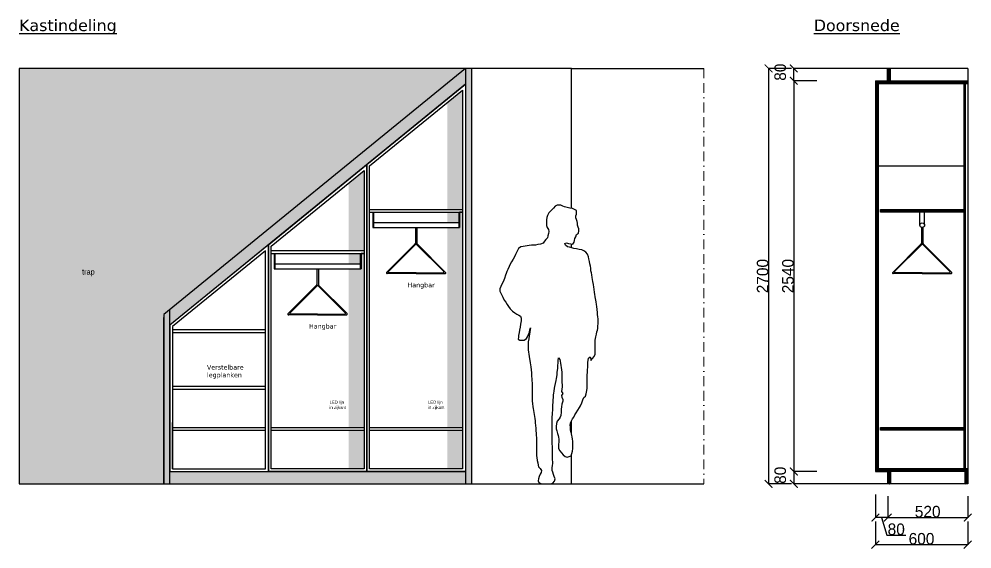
# Model space of a CAD drawing. Header units: millimetres. Extents: x -153917 to -31303, y -39726 to 31262.
# Drawn here: x -84876 to -78684, y -25024 to -21580 of the extents above; entities that cross this region are included whole.
import ezdxf

# ---------------------------------------------------------------- set-up
doc = ezdxf.new("R2010")
doc.units = ezdxf.units.MM
doc.header["$LTSCALE"] = 5
doc.linetypes.add('BORDER', pattern=[44.45, 12.7, -6.35, 12.7, -6.35, 0, -6.35])
for name, color, linetype in [('Bemating', 1, 'Continuous'), ('invulling muren', 252, 'Continuous'), ('Meubel', 8, 'Continuous'), ('Meubilair', 8, 'Continuous'), ('muren', 7, 'Continuous'), ('Tekst', 7, 'Continuous'), ('Verlichting', 1, 'Continuous')]:
    doc.layers.add(name, color=color, linetype=linetype)
doc.layers.add('H-HELP', color=6, linetype='Continuous', lineweight=5, plot=False)
doc.layers.add('parket', color=7, linetype='Continuous', true_color=0xe6d6b7)
doc.layers.add('parket 10x10', color=7, linetype='Continuous', true_color=0xae8743)
doc.styles.add('Geneva', font='')
doc.styles.get('Geneva').set_extended_font_data('Geneva')
doc.dimstyles.new('ISO-25', dxfattribs={"dimtxt": 100, "dimasz": 25, "dimexe": 1.25, "dimexo": 0.625, "dimtad": 1, "dimtxsty": 'Standard', "dimblk": 'ARCHTICK', "dimcen": 2.5, "dimse1": 1, "dimse2": 1, "dimadec": 0, "dimazin": 0, "dimtfac": 1, "dimtmove": 0, "dimatfit": 3, "dimfxl": 1, "dimarcsym": 0})

# ---------------------------------------------------------------- blocks, each defined once
blk = doc.blocks.new('kapstok')
at = {"layer": 'Meubilair'}
for p, q in [((-5, 0), (-5, -102.9)), ((5, 0), (5, -102.9)), ((-191.5, -291.5), (-6.5, -106.5)), ((-179.4, -286.5), (-3.5, -110.6)), ((179.4, -286.5), (3.5, -110.6)), ((191.5, -291.5), (6.5, -106.5)), ((0, -300), (-187.9, -300)), ((0, -295), (-175.9, -295)), ((0, -295), (175.9, -295)), ((0, -300), (187.9, -300))]:
    blk.add_line(p, q, dxfattribs=at)
for centre, start, end in [((-10, -102.9), 315, 0), ((0, -114.1), 45, 135), ((10, -102.9), 180, 225), ((-187.9, -295), 135, 270), ((-175.9, -290), 135, 270), ((175.9, -290), 270, 45), ((187.9, -295), 270, 45)]:
    blk.add_arc(centre, 5, start, end, dxfattribs=at)
blk = doc.blocks.new('mens02')
at = {"ltscale": 20}
blk.add_lwpolyline([(305.5, 1328.8), (303.4, 1342), (301.3, 1358.7), (299.2, 1370.5), (296.5, 1385.1), (294.4, 1401.7), (293, 1414.9), (289.5, 1430.2), (286.7, 1445.5), (283.3, 1461.4), (279.8, 1474.6), (273.5, 1492.7), (262.4, 1505.2), (249.9, 1514.9), (236.1, 1520.5), (220.1, 1523.9), (203.4, 1526.7), (185.4, 1530.2), (172.2, 1533.7), (156.2, 1537.1), (143.7, 1539.9), (131.9, 1551), (126.4, 1562.8), (138.2, 1567), (149.3, 1562.8), (164.5, 1559.3), (177.7, 1558), (186.1, 1569.8), (189.5, 1582.3), (191.6, 1593.4), (198.6, 1605.2), (202, 1619.7), (214.5, 1629.5), (217.3, 1643.3), (217.3, 1657.2), (213.8, 1668.3), (209, 1680.1), (208.3, 1693.3), (207.6, 1705.1), (203.4, 1717.6), (198.6, 1729.4), (198.6, 1741.2), (202, 1753.7), (202.7, 1766.2), (201.3, 1777.3), (190.2, 1783.6), (177, 1789.1), (159, 1791.9), (124.3, 1799.6), (113.2, 1805.1), (100, 1810.7), (88.9, 1810.7), (77.1, 1810.7), (63.9, 1803.7), (52.1, 1792.6), (38.2, 1777.3), (22.2, 1760.7), (13.9, 1743.3), (9.7, 1730.8), (7.6, 1714.9), (6.9, 1703.1), (6.9, 1691.9), (7.6, 1679.5), (12.5, 1667), (20.1, 1653.8), (22.2, 1639.2), (20.8, 1626.7), (16.7, 1611.4), (14.6, 1598.2), (2.8, 1588.5), (-5.6, 1577.4), (-14.6, 1564.9), (-31.9, 1558), (-50, 1555.2), (-64.6, 1551.7), (-77.1, 1551.7), (-90.3, 1550.3), (-104.8, 1548.2), (-118, 1546.8), (-131.9, 1544.8), (-145.1, 1542.7), (-159, 1539.9), (-174.3, 1529.5), (-183.3, 1512.8), (-193, 1490.6), (-197.9, 1479.5), (-209, 1460.1), (-220.1, 1442), (-227.7, 1428.1), (-236.1, 1413.5), (-244.4, 1393.4), (-250.6, 1380.2), (-255.5, 1367), (-259, 1355.2), (-265.9, 1335.1), (-274.9, 1312.9), (-281.9, 1296.9), (-289.5, 1282.3), (-295.8, 1267.7), (-295.8, 1252.5), (-286.7, 1234.4), (-276.3, 1212.2), (-266.6, 1194.2), (-257.6, 1180.3), (-249.2, 1165.7), (-240.2, 1153.2), (-228.4, 1137.2), (-213.1, 1121.9), (-197.9, 1110.8), (-184.7, 1102.5), (-172.9, 1096.3), (-161.8, 1090), (-156.2, 1076.8), (-157.6, 1060.2), (-159, 1047.7), (-161.1, 1036.6), (-164.5, 1017.1), (-168.7, 997.7), (-170.8, 983.1), (-173.6, 965), (-175.6, 953.2), (-177, 939.4), (-165.2, 933.1), (-148.6, 933.8), (-136.8, 933.8), (-122.9, 944.2), (-116.6, 956), (-109.7, 969.9), (-102.8, 985.9), (-100.7, 999.8), (-96.5, 1012.9), (-99.3, 999.8), (-100.7, 988.6), (-102.8, 972.7), (-104.8, 961.6), (-107.6, 942.8), (-111.1, 922), (-111.1, 906), (-111.1, 893.5), (-111.1, 881.7), (-111.1, 869.9), (-109.7, 854.7), (-108.3, 842.8), (-104.8, 826.9), (-102.1, 813), (-100, 801.9), (-97.9, 787.3), (-95.8, 773.4), (-94.4, 759.5), (-92.3, 740.1), (-90.3, 720.7), (-89.6, 699.8), (-88.2, 681.8), (-88.2, 668.6), (-86.8, 656.8), (-86.8, 642.9), (-86.1, 626.9), (-86.1, 605.4), (-86.1, 591.5), (-86.1, 570), (-86.1, 549.9), (-85.4, 536.7), (-84, 522.8), (-81.2, 501.3), (-79.8, 490.2), (-77.1, 476.3), (-75, 464.5), (-72.2, 451.3), (-70.1, 437.4), (-68, 423.5), (-66.6, 410.3), (-65.3, 395.7), (-63.9, 379.8), (-61.8, 362.4), (-61.1, 344.4), (-60.4, 329.1), (-59, 313.8), (-58.3, 300.6), (-57.6, 289.5), (-56.9, 268), (-56.9, 254.8), (-56.9, 243), (-56.9, 221.5), (-56.9, 202.7), (-56.9, 181.9), (-56.2, 170.1), (-52.8, 152), (-50, 136.1), (-45.8, 121.5), (-44.4, 110.4), (-34, 98.6), (-25.7, 87.5), (-26.4, 73.6), (-33.3, 62.5), (-40.3, 46.5), (-43.7, 31.9), (-45.8, 20.1), (-43, 8.3), (-25.7, 0.7), (-11.1, 0), (0, 0), (18.1, 0), (36.1, 0), (47.9, 3.5), (59, 16.7), (63.2, 31.9), (56.9, 48.6), (52.1, 61.1), (47.9, 75.7), (44.4, 86.8), (43.7, 104.1), (46.5, 118), (47.9, 131.9), (47.9, 143), (47.2, 154.8), (47.2, 175.7), (46.5, 194.4), (46.5, 212.4), (46.5, 225.6), (45.8, 241.6), (45.1, 260.4), (44.4, 279.1), (44.4, 298.5), (44.4, 320.8), (44.4, 334.6), (44.4, 346.4), (43.7, 368), (43.7, 385.3), (43.7, 404.8), (45.1, 424.2), (45.1, 436), (45.8, 449.9), (47.2, 463.1), (47.9, 477), (49.3, 499.9), (49.3, 513.1), (50, 528.3), (51.4, 545), (52.1, 560.3), (53.5, 578.3), (54.9, 589.4), (56.9, 601.9), (58.3, 620.7), (61.1, 632.5), (66, 651.2), (69.4, 672.1), (72.2, 684.6), (73.6, 696.4), (76.4, 710.2), (77.1, 723.4), (79.8, 738.7), (80.5, 750.5), (81.2, 767.2), (82.6, 788), (84, 800.5), (86.1, 819.2), (93.7, 808.1), (97.2, 797), (98.6, 785.2), (100.7, 770), (102.1, 756.1), (104.1, 740.8), (106.2, 724.8), (107.6, 704.7), (107.6, 690.8), (107.6, 676.2), (107.6, 658.9), (108.3, 644.3), (109, 629.7), (106.2, 615.1), (104.1, 599.9), (112.5, 586), (105.5, 573.5), (106.2, 562.4), (113.2, 548.5), (112.5, 536.7), (107.6, 517.9), (104.1, 499.9), (102.1, 486), (102.1, 465.2), (100.7, 445), (96.5, 433.2), (88.9, 422.1), (76.4, 406.2), (72.2, 392.3), (70.1, 372.1), (70.1, 358.2), (73.6, 343.7), (78.5, 327), (82.6, 314.5), (85.4, 303.4), (86.8, 289.5), (86.8, 272.8), (84.7, 254.8), (84.7, 243.7), (86.1, 229.8), (93, 214.5), (104.1, 201.3), (116.6, 188.1), (127.7, 177), (140.9, 173.6), (154.1, 178.4), (167.3, 182.6), (172.9, 197.9), (176.4, 213.1), (177.7, 229.8), (177.7, 246.5), (178.4, 261), (177.7, 275.6), (176.4, 292.3), (173.6, 304.1), (171.5, 316.6), (166.6, 333.9), (163.2, 347.8), (162.5, 367.3), (161.8, 381.2), (162.5, 393.7), (170.1, 409.6), (177, 421.4), (184.7, 433.2), (192.3, 447.8), (200.6, 460.3), (211.1, 477.7), (221.5, 495.7), (227.7, 507.5), (236.7, 527), (243.7, 546.4), (249.9, 560.3), (261, 569.3), (265.2, 585.3), (269.4, 606.8), (271.5, 620.7), (272.2, 637.3), (272.2, 656.1), (271.5, 673.4), (271.5, 688), (272.2, 708.2), (274.2, 722.7), (274.2, 738), (274.9, 760.2), (276.3, 779), (277, 790.8), (277.7, 801.9), (279.8, 816.5), (290.9, 825.5), (294.4, 813), (295.1, 801.2), (306.9, 813.7), (316.6, 828.3), (323.5, 842.8), (324.2, 859.5), (324.2, 871.3), (324.2, 888), (324.2, 901.2), (324.2, 919.9), (324.2, 933.1), (328.4, 954.6), (332.6, 972.7), (335.3, 987.3), (338.1, 998.4), (340.2, 1010.2), (341.6, 1027.5), (342.3, 1039.3), (342.3, 1058.8), (342.3, 1070.6), (340.9, 1087.2), (339.5, 1098.3), (338.1, 1112.9), (336, 1133.1), (334.6, 1151.8), (331.9, 1166.4), (329.8, 1182.3), (327, 1193.5), (323.5, 1214.3), (320.8, 1232.3), (320.1, 1243.4), (317.3, 1265), (315.2, 1278.9), (312.4, 1295.5), (307.6, 1315.7)], close=True, dxfattribs=at)
blk = doc.blocks.new('_ArchTick')
at = {"color": 0, "linetype": 'ByBlock', "const_width": 0.15}
blk.add_lwpolyline([(-0.5, -0.5), (0.5, 0.5)], dxfattribs=at)
blk = doc.blocks.new('*D678')
at = {"layer": 'Bemating', "color": 0, "lineweight": -2, "transparency": 16777216}
for p, q in [((-79311.6, -24846.5), (-79311.6, -24997.8)), ((-78711.6, -24846.5), (-78711.6, -24997.8)), ((-78711.6, -24996.5), (-79311.6, -24996.5))]:
    blk.add_line(p, q, dxfattribs=at)
at = {"layer": 'Defpoints', "color": 0, "transparency": 16777216}
for p in [(-79311.6, -24705.4), (-78711.6, -24705.4), (-79311.6, -24996.5)]:
    blk.add_point(p, dxfattribs=at)
at = {"layer": 'Bemating', "color": 0, "lineweight": -2, "transparency": 16777216, "xscale": 50, "yscale": 50, "zscale": 50, "rotation": 180}
blk.add_blockref('_ArchTick', (-79311.6, -24996.5), dxfattribs=at)
at = {"layer": 'Bemating', "color": 0, "lineweight": -2, "transparency": 16777216, "xscale": 50, "yscale": 50, "zscale": 50}
blk.add_blockref('_ArchTick', (-78711.6, -24996.5), dxfattribs=at)
at = {"layer": 'Bemating', "color": 0, "transparency": 16777216, "insert": (-79011.6, -24958.4), "char_height": 75, "attachment_point": 5, "style": 'Geneva'}
blk.add_mtext('600', dxfattribs=at)
blk = doc.blocks.new('*D679')
at = {"layer": 'Bemating', "color": 0, "lineweight": -2, "transparency": 16777216}
for p, q in [((-79855.5, -21900.8), (-80006.8, -21900.8)), ((-80005.5, -21900.8), (-80005.5, -24600.8)), ((-79855.5, -24600.8), (-80006.8, -24600.8))]:
    blk.add_line(p, q, dxfattribs=at)
at = {"layer": 'Defpoints', "color": 0, "transparency": 16777216}
for p in [(-78711.6, -21900.8), (-80005.5, -24600.8), (-78711.6, -24600.8)]:
    blk.add_point(p, dxfattribs=at)
at = {"layer": 'Bemating', "color": 0, "lineweight": -2, "transparency": 16777216, "xscale": 50, "yscale": 50, "zscale": 50}
for p, rotation in [((-80005.5, -21900.8), 90), ((-80005.5, -24600.8), 270)]:
    blk.add_blockref('_ArchTick', p, dxfattribs=dict(at, rotation=rotation))
at = {"layer": 'Bemating', "color": 0, "transparency": 16777216, "insert": (-80043.7, -23250.8), "char_height": 75, "attachment_point": 5, "rotation": 90, "style": 'Geneva'}
blk.add_mtext('2700', dxfattribs=at)
blk = doc.blocks.new('*D680')
at = {"layer": 'Bemating', "color": 0, "lineweight": -2, "transparency": 16777216}
for p, q in [((-79691.3, -21980.8), (-79842.5, -21980.8)), ((-79841.3, -21980.8), (-79841.3, -24520.8)), ((-79691.3, -24520.8), (-79842.5, -24520.8))]:
    blk.add_line(p, q, dxfattribs=at)
at = {"layer": 'Defpoints', "color": 0, "transparency": 16777216}
for p in [(-79311.6, -21980.8), (-79841.3, -24520.8), (-79311.6, -24520.8)]:
    blk.add_point(p, dxfattribs=at)
at = {"layer": 'Bemating', "color": 0, "lineweight": -2, "transparency": 16777216, "xscale": 50, "yscale": 50, "zscale": 50}
for p, rotation in [((-79841.3, -21980.8), 90), ((-79841.3, -24520.8), 270)]:
    blk.add_blockref('_ArchTick', p, dxfattribs=dict(at, rotation=rotation))
at = {"layer": 'Bemating', "color": 0, "transparency": 16777216, "insert": (-79879.4, -23250.8), "char_height": 75, "attachment_point": 5, "rotation": 90, "style": 'Geneva'}
blk.add_mtext('2540', dxfattribs=at)
blk = doc.blocks.new('*D681')
at = {"layer": 'Bemating', "color": 0, "lineweight": -2, "transparency": 16777216}
for p, q in [((-79691.3, -24520.8), (-79842.5, -24520.8)), ((-79841.3, -24520.8), (-79841.3, -24600.8)), ((-79691.3, -24600.8), (-79842.5, -24600.8))]:
    blk.add_line(p, q, dxfattribs=at)
at = {"layer": 'Defpoints', "color": 0, "transparency": 16777216}
for p in [(-79311.6, -24520.8), (-79841.3, -24600.8), (-79231.6, -24600.8)]:
    blk.add_point(p, dxfattribs=at)
at = {"layer": 'Bemating', "color": 0, "lineweight": -2, "transparency": 16777216, "xscale": 50, "yscale": 50, "zscale": 50}
for p, rotation in [((-79841.3, -24520.8), 90), ((-79841.3, -24600.8), 270)]:
    blk.add_blockref('_ArchTick', p, dxfattribs=dict(at, rotation=rotation))
at = {"layer": 'Bemating', "color": 0, "transparency": 16777216, "insert": (-79929.4, -24545.2), "char_height": 75, "attachment_point": 5, "rotation": 90, "style": 'Geneva'}
blk.add_mtext('80', dxfattribs=at)
blk = doc.blocks.new('*D682')
at = {"layer": 'Bemating', "color": 0, "lineweight": -2, "transparency": 16777216}
for p, q in [((-79691.3, -21900.8), (-79842.5, -21900.8)), ((-79841.3, -21980.8), (-79841.3, -21900.8)), ((-79691.3, -21980.8), (-79842.5, -21980.8))]:
    blk.add_line(p, q, dxfattribs=at)
at = {"layer": 'Defpoints', "color": 0, "transparency": 16777216}
for p in [(-79841.3, -21900.8), (-79231.6, -21900.8), (-79311.6, -21980.8)]:
    blk.add_point(p, dxfattribs=at)
at = {"layer": 'Bemating', "color": 0, "lineweight": -2, "transparency": 16777216, "xscale": 50, "yscale": 50, "zscale": 50}
for p, rotation in [((-79841.3, -21900.8), 90), ((-79841.3, -21980.8), 270)]:
    blk.add_blockref('_ArchTick', p, dxfattribs=dict(at, rotation=rotation))
at = {"layer": 'Bemating', "color": 0, "transparency": 16777216, "insert": (-79929.4, -21925.2), "char_height": 75, "attachment_point": 5, "rotation": 90, "style": 'Geneva'}
blk.add_mtext('80', dxfattribs=at)
blk = doc.blocks.new('*D683')
at = {"layer": 'Bemating', "color": 0, "lineweight": -2, "transparency": 16777216}
for p, q in [((-79231.6, -24681.4), (-79231.6, -24821.4)), ((-78711.6, -24681.4), (-78711.6, -24821.4)), ((-79231.6, -24820.1), (-78711.6, -24820.1))]:
    blk.add_line(p, q, dxfattribs=at)
at = {"layer": 'Defpoints', "color": 0, "transparency": 16777216}
for p in [(-79231.6, -24680.8), (-78711.6, -24680.8), (-78711.6, -24820.1)]:
    blk.add_point(p, dxfattribs=at)
at = {"layer": 'Bemating', "color": 0, "lineweight": -2, "transparency": 16777216, "xscale": 50, "yscale": 50, "zscale": 50, "rotation": 180}
blk.add_blockref('_ArchTick', (-79231.6, -24820.1), dxfattribs=at)
at = {"layer": 'Bemating', "color": 0, "lineweight": -2, "transparency": 16777216, "xscale": 50, "yscale": 50, "zscale": 50}
blk.add_blockref('_ArchTick', (-78711.6, -24820.1), dxfattribs=at)
at = {"layer": 'Bemating', "color": 0, "transparency": 16777216, "insert": (-78971.6, -24782), "char_height": 75, "attachment_point": 5, "style": 'Geneva'}
blk.add_mtext('520', dxfattribs=at)
blk = doc.blocks.new('*D684')
at = {"layer": 'Bemating', "color": 0, "lineweight": -2, "transparency": 16777216}
for p, q in [((-79311.6, -24670.1), (-79311.6, -24821.4)), ((-79231.6, -24681.4), (-79231.6, -24821.4)), ((-79231.6, -24820.1), (-79311.6, -24820.1)), ((-79271.6, -24820.1), (-79237.2, -24934.8)), ((-79237.2, -24934.8), (-79114.6, -24934.8))]:
    blk.add_line(p, q, dxfattribs=at)
at = {"layer": 'Defpoints', "color": 0, "transparency": 16777216}
for p in [(-79311.6, -24520.8), (-79231.6, -24680.8), (-79311.6, -24820.1)]:
    blk.add_point(p, dxfattribs=at)
at = {"layer": 'Bemating', "color": 0, "lineweight": -2, "transparency": 16777216, "xscale": 50, "yscale": 50, "zscale": 50, "rotation": 180}
blk.add_blockref('_ArchTick', (-79311.6, -24820.1), dxfattribs=at)
at = {"layer": 'Bemating', "color": 0, "lineweight": -2, "transparency": 16777216, "xscale": 50, "yscale": 50, "zscale": 50}
blk.add_blockref('_ArchTick', (-79231.6, -24820.1), dxfattribs=at)
at = {"layer": 'Bemating', "color": 0, "transparency": 16777216, "insert": (-79175.9, -24896.7), "char_height": 75, "attachment_point": 5, "style": 'Geneva'}
blk.add_mtext('80', dxfattribs=at)

msp = doc.modelspace()

# ---------------------------------------------------------------- hatches: boundary and pattern name
at = {"layer": 'invulling muren', "transparency": 33554687}
h = msp.add_hatch(dxfattribs=at)
h.set_pattern_fill('ANSI32', color=256)
h.paths.add_polyline_path([(-78711.64, -24502.805), (-79293.64, -24502.805), (-79293.64, -24520.805), (-79231.64, -24520.805), (-78711.64, -24520.805)])
h.paths.add_polyline_path([(-79293.64, -21980.805), (-79311.64, -21980.805), (-79311.64, -24520.805), (-79293.64, -24520.805), (-79293.64, -24502.805)])
h.paths.add_polyline_path([(-79213.64, -24520.805), (-79231.64, -24520.805), (-79231.64, -24600.805), (-79213.64, -24600.805)])
h.paths.add_polyline_path([(-78711.64, -24520.805), (-78729.64, -24520.805), (-78729.64, -24600.805), (-78711.64, -24600.805)])
h.paths.add_polyline_path([(-79213.64, -21900.805), (-79231.64, -21900.805), (-79231.64, -21980.805), (-79213.64, -21980.805)])
h.paths.add_polyline_path([(-78711.64, -21980.805), (-79293.64, -21980.805), (-79293.64, -21998.805), (-78711.64, -21998.805)])
h.paths.add_polyline_path([(-78727.64, -21998.805), (-78735.64, -21998.805), (-78735.64, -24502.805), (-78727.64, -24502.805)])
h.paths.add_polyline_path([(-78735.64, -22816.805), (-79278.64, -22816.805), (-79278.64, -22834.805), (-78735.64, -22834.805)])
h.paths.add_polyline_path([(-78735.64, -24234.805), (-79278.64, -24234.805), (-79278.64, -24252.805), (-78735.64, -24252.805)])
at = {"layer": 'Meubel', "transparency": 33554480}
h = msp.add_hatch(color=11, dxfattribs=at)
h.dxf.hatch_style = 1
h.paths.add_polyline_path([(-81975.761, -21900.805), (-84875.761, -21900.805), (-84875.761, -24600.805), (-83935.761, -24600.805), (-83935.761, -23520.805), (-83935.761, -23499.981)])
at = {"layer": 'parket', "transparency": 33554687}
h = msp.add_hatch(color=256, dxfattribs=at)
h.dxf.hatch_style = 1
h.paths.add_polyline_path([(-81975.761, -24600.805), (-81935.761, -24600.805), (-81935.761, -21900.805), (-81975.761, -21900.805)])
h.paths.add_polyline_path([(-83895.761, -23467.345), (-83935.761, -23499.981), (-83935.761, -24600.805), (-83895.761, -24600.805)])
at = {"layer": 'parket 10x10', "true_color": 0xddc9a7, "transparency": 33554687}
h = msp.add_hatch(color=9, dxfattribs=at)
h.dxf.hatch_style = 1
h.paths.add_polyline_path([(-81975.761, -22004.055), (-81975.761, -21900.805), (-83895.761, -23467.345), (-83895.761, -23570.595)])
h.paths.add_polyline_path([(-82615.761, -24520.805), (-83895.761, -24520.805), (-83895.761, -24600.805), (-81975.761, -24600.805), (-81975.761, -24520.805)])
at = {"layer": 'Verlichting', "transparency": 33554687}
h = msp.add_hatch(color=256, dxfattribs=at)
h.dxf.hatch_style = 1
h.set_gradient(color1=(255, 255, 255), color2=(255, 255, 184), tint=1)
h.paths.add_polyline_path([(-81993.761, -22041.972), (-82093.761, -22123.563), (-82093.761, -22816.805), (-81993.761, -22816.805)])
h.paths.add_polyline_path([(-82018.761, -22834.805), (-82093.761, -22834.805), (-82093.761, -22904.805), (-82018.761, -22904.805)], flags=17)
h.paths.add_polyline_path([(-81993.761, -22834.805), (-82013.761, -22834.805), (-82013.761, -22934.805), (-82093.761, -22934.805), (-82093.761, -24234.805), (-81993.761, -24234.805)])
h.paths.add_polyline_path([(-81993.761, -24252.805), (-82093.761, -24252.805), (-82093.761, -24502.805), (-81993.761, -24502.805)])
h = msp.add_hatch(color=256, dxfattribs=at)
h.dxf.hatch_style = 1
h.set_gradient(color1=(255, 255, 255), color2=(255, 255, 184), tint=1)
h.paths.add_polyline_path([(-82633.761, -22564.152), (-82733.761, -22645.743), (-82733.761, -23084.805), (-82633.761, -23084.805)])
h.paths.add_polyline_path([(-82658.761, -23102.805), (-82733.761, -23102.805), (-82733.761, -23172.805), (-82658.761, -23172.805)], flags=17)
h.paths.add_polyline_path([(-82633.761, -23102.805), (-82653.761, -23102.805), (-82653.761, -23202.805), (-82733.761, -23202.805), (-82733.761, -24234.805), (-82633.761, -24234.805)])
h.paths.add_polyline_path([(-82633.761, -24252.805), (-82733.761, -24252.805), (-82733.761, -24502.805), (-82633.761, -24502.805)])

# ---------------------------------------------------------------- linework, layer by layer
at = {"layer": 'H-HELP', "linetype": 'BORDER'}
msp.add_line((-80425.761, -21900.805), (-80425.761, -24600.805), dxfattribs=at)
at = {"layer": 'Meubel'}
for p, q in [((-81975.761, -21900.805), (-83935.761, -23499.981)), ((-81975.761, -21900.805), (-81975.761, -24600.805)), ((-81935.761, -21900.805), (-81935.761, -24600.805)), ((-78711.64, -21900.805), (-79311.64, -21900.805)), ((-79231.64, -21980.805), (-79231.64, -21900.805)), ((-79213.64, -21980.805), (-79213.64, -21900.805)), ((-81975.761, -22004.055), (-83895.761, -23570.595)), ((-79311.64, -21980.805), (-79311.64, -24520.805)), ((-79311.64, -21980.805), (-78711.64, -21980.805)), ((-79311.64, -21980.805), (-79231.64, -21980.805)), ((-79293.64, -21980.805), (-79293.64, -24520.805)), ((-79293.64, -21998.805), (-78711.64, -21998.805)), ((-78711.64, -21998.805), (-78735.64, -21998.805)), ((-78735.64, -21998.805), (-78735.64, -24502.805)), ((-78727.64, -21998.805), (-78727.64, -24502.805)), ((-82615.761, -22526.235), (-82615.761, -24520.805)), ((-79293.64, -22534.78), (-78735.64, -22534.78)), ((-82597.761, -22816.805), (-81993.761, -22816.805)), ((-82597.761, -22834.805), (-81993.761, -22834.805)), ((-82597.761, -22834.805), (-81993.761, -22834.805)), ((-82597.761, -22834.805), (-82577.761, -22834.805)), ((-82577.761, -22834.805), (-82577.761, -22934.805)), ((-82572.761, -22834.805), (-82572.761, -22934.805)), ((-82018.761, -22834.805), (-82018.761, -22934.805)), ((-81993.761, -22834.805), (-82013.761, -22834.805)), ((-82013.761, -22834.805), (-82013.761, -22934.805)), ((-79278.64, -22816.805), (-78735.64, -22816.805)), ((-79278.64, -22834.805), (-79278.64, -22816.805)), ((-78735.64, -22834.805), (-79278.64, -22834.805)), ((-79022.14, -22919.805), (-79022.14, -22834.805)), ((-78992.14, -22919.805), (-78992.14, -22834.805)), ((-78735.64, -22816.805), (-78735.64, -22834.805)), ((-82013.761, -22904.805), (-82577.761, -22904.805)), ((-82013.761, -22934.805), (-82013.761, -22904.805)), ((-82577.761, -22934.805), (-82013.761, -22934.805)), ((-79012.14, -22934.805), (-79002.14, -22934.805)), ((-83255.761, -23048.415), (-83255.761, -24520.805)), ((-83237.761, -23084.805), (-82633.761, -23084.805)), ((-83237.761, -23102.805), (-82633.761, -23102.805)), ((-83237.761, -23102.805), (-83217.761, -23102.805)), ((-83217.761, -23102.805), (-83217.761, -23202.805)), ((-83212.761, -23102.805), (-83212.761, -23202.805)), ((-82658.761, -23102.805), (-82658.761, -23202.805)), ((-82633.761, -23102.805), (-82653.761, -23102.805)), ((-82653.761, -23102.805), (-82653.761, -23202.805)), ((-82653.761, -23172.805), (-83217.761, -23172.805)), ((-83217.761, -23202.805), (-82653.761, -23202.805)), ((-82653.761, -23202.805), (-82653.761, -23172.805)), ((-83237.761, -24502.805), (-83237.761, -23302.805)), ((-83935.761, -23499.981), (-83935.761, -24600.805)), ((-83935.761, -24600.805), (-83935.761, -23520.805)), ((-83895.761, -24600.805), (-83895.761, -23467.345)), ((-83877.761, -23598.805), (-83273.761, -23598.805)), ((-83877.761, -23616.805), (-83273.761, -23616.805)), ((-83877.761, -23966.805), (-83273.761, -23966.805)), ((-83877.761, -23984.805), (-83273.761, -23984.805)), ((-83877.761, -24502.805), (-83877.761, -24202.805)), ((-83877.761, -24234.805), (-83273.761, -24234.805)), ((-83877.761, -24502.805), (-83877.761, -24252.805)), ((-83877.761, -24252.805), (-83273.761, -24252.805)), ((-83237.761, -24234.805), (-82633.761, -24234.805)), ((-83237.761, -24252.805), (-82633.761, -24252.805)), ((-82597.761, -24234.805), (-81993.761, -24234.805)), ((-82597.761, -24252.805), (-81993.761, -24252.805)), ((-79278.64, -24234.805), (-78735.64, -24234.805)), ((-79278.64, -24252.805), (-79278.64, -24234.805)), ((-78735.64, -24252.805), (-79278.64, -24252.805)), ((-78735.64, -24234.805), (-78735.64, -24252.805)), ((-78711.64, -24502.805), (-79293.64, -24502.805)), ((-83895.761, -24600.805), (-83895.761, -24520.805)), ((-83895.761, -24520.805), (-81975.761, -24520.805)), ((-78711.64, -24520.805), (-79311.64, -24520.805)), ((-79311.64, -24520.805), (-79231.64, -24520.805)), ((-79231.64, -24520.805), (-79231.64, -24600.805)), ((-79213.64, -24520.805), (-79213.64, -24600.805)), ((-78729.64, -24520.805), (-78729.64, -24600.805)), ((-78711.64, -24600.805), (-78711.64, -24520.805)), ((-78711.64, -24520.805), (-78711.64, -24600.805)), ((-83935.761, -24600.805), (-83895.761, -24600.805))]:
    msp.add_line(p, q, dxfattribs=at)
for points in [[(-81975.761, -22004.055), (-81975.761, -24520.805), (-82615.761, -24520.805), (-82615.761, -22526.235), (-81975.761, -22004.055)], [(-83255.761, -24520.805), (-83255.761, -23048.415), (-82615.761, -22526.235), (-82615.761, -24520.805), (-83255.761, -24520.805)], [(-83895.761, -24520.805), (-83255.761, -24520.805), (-83255.761, -23048.415), (-83895.761, -23570.595), (-83895.761, -24520.805)]]:
    msp.add_lwpolyline(points, dxfattribs=at)
for points in [[(-81993.761, -22041.972), (-81993.761, -24502.805), (-82597.761, -24502.805), (-82597.761, -22534.78)], [(-83237.761, -24502.805), (-83237.761, -23056.96), (-82633.761, -22564.152), (-82633.761, -24502.805)], [(-83877.761, -24502.805), (-83273.761, -24502.805), (-83273.761, -23086.332), (-83877.761, -23579.14)]]:
    msp.add_lwpolyline(points, close=True, dxfattribs=at)
msp.add_circle((-79007.14, -22919.805), 15, dxfattribs=at)
at = {"layer": 'muren'}
for p, q in [((-84875.761, -21900.805), (-84875.761, -24600.805)), ((-81285.761, -21900.805), (-84875.761, -21900.805)), ((-81285.761, -21900.805), (-80425.761, -21900.805)), ((-81285.761, -22810.593), (-81285.761, -21900.805)), ((-78711.64, -21900.805), (-79711.64, -21900.805)), ((-78711.64, -21900.805), (-78711.64, -24600.805)), ((-81285.761, -23066.704), (-81285.761, -23042.05)), ((-81285.761, -24279.303), (-81285.761, -24191.159)), ((-81285.761, -24600.805), (-81285.761, -24410.523)), ((-84875.761, -24600.805), (-81285.761, -24600.805)), ((-81285.761, -24600.805), (-80425.761, -24600.805)), ((-78711.64, -24600.805), (-79711.64, -24600.805))]:
    msp.add_line(p, q, dxfattribs=at)

# ---------------------------------------------------------------- block references
at = {"layer": 'Meubel'}
for name, p in [('mens02', (-81455.877, -24600.805)), ('kapstok', (-82295.761, -22934.805)), ('kapstok', (-79007.14, -22934.805)), ('kapstok', (-82935.761, -23202.805))]:
    msp.add_blockref(name, p, dxfattribs=at)

# ---------------------------------------------------------------- texts
at = {"layer": 'Tekst', "char_height": 75, "width": 2800, "attachment_point": 1}
for s, insert in [('{\\fVerdana|b0|i0|c0|p34;\\LKastindeling}', (-84875.761, -21583.154)), ('{\\fVerdana|b0|i0|c0|p34;\\LDoorsnede}', (-79711.64, -21583.154))]:
    msp.add_mtext(s, dxfattribs=dict(at, insert=insert))
at = {"layer": 'Tekst', "char_height": 30, "attachment_point": 1}
for s, insert in [('{\\fVerdana|b0|i0|c0|p34;Hangbar}', (-82351.625, -23293.522)), ('{\\fVerdana|b0|i0|c0|p34;Hangbar}', (-82991.625, -23561.522)), ('{\\fVerdana|b0|i0|c0|p34;Verstelbare\\Plegplanken}', (-83654.781, -23828.345))]:
    msp.add_mtext_dynamic_manual_height_columns(s, width=513.71165, gutter_width=12.5, heights=[0], dxfattribs=dict(at, insert=insert))
at = {"layer": 'Verlichting', "attachment_point": 1}
for s, insert, char_height, width in [('trap', (-84467.075, -23205.645), 35, 271.77592), ('LED lijn\\Pin zijkant', (-82858.565, -24060.377), 20, 292.14835), ('LED lijn\\Pin zijkant', (-82218.565, -24060.377), 20, 292.14835)]:
    msp.add_mtext(s, dxfattribs=dict(at, insert=insert, char_height=char_height, width=width))

# ---------------------------------------------------------------- dimensions: what is measured, and where the dimension line sits
at = {"layer": 'Bemating'}
for base, p1, p2, picture, middle in [((-80005.544, -24600.805), (-78711.64, -21900.805), (-78711.64, -24600.805), '*D679', (-80043.669, -23250.805)), ((-79841.292, -21900.805), (-79311.64, -21980.805), (-79231.64, -21900.805), '*D682', (-79929.417, -21925.18)), ((-79841.292, -24520.805), (-79311.64, -21980.805), (-79311.64, -24520.805), '*D680', (-79879.417, -23250.805)), ((-79841.292, -24600.805), (-79311.64, -24520.805), (-79231.64, -24600.805), '*D681', (-79929.417, -24545.18))]:
    dim = msp.add_linear_dim(base=base, p1=p1, p2=p2, angle=90, dimstyle='ISO-25', override={"dimtxt": 75, "dimasz": 50, "dimtxsty": 'Geneva', "dimse1": 0, "dimse2": 0, "dimtmove": 1, "dimfxl": 150, "dimfxlon": 1}, dxfattribs=at)
    dim.commit()
    dim.dimension.update_dxf_attribs({"geometry": picture, "text_midpoint": middle})
for base, p1, p2, picture, middle in [((-79311.64, -24820.104), (-79231.64, -24680.805), (-79311.64, -24520.805), '*D684', (-79236.609, -24896.667)), ((-78711.64, -24820.104), (-79231.64, -24680.805), (-78711.64, -24680.805), '*D683', (-78971.64, -24781.979)), ((-79311.64, -24996.502), (-78711.64, -24705.422), (-79311.64, -24705.422), '*D678', (-79011.64, -24958.377))]:
    dim = msp.add_linear_dim(base=base, p1=p1, p2=p2, dimstyle='ISO-25', override={"dimtxt": 75, "dimasz": 50, "dimtxsty": 'Geneva', "dimse1": 0, "dimse2": 0, "dimtmove": 1, "dimfxl": 150, "dimfxlon": 1}, dxfattribs=at)
    dim.commit()
    dim.dimension.update_dxf_attribs({"geometry": picture, "text_midpoint": middle})

doc.saveas('drawing.dxf')
